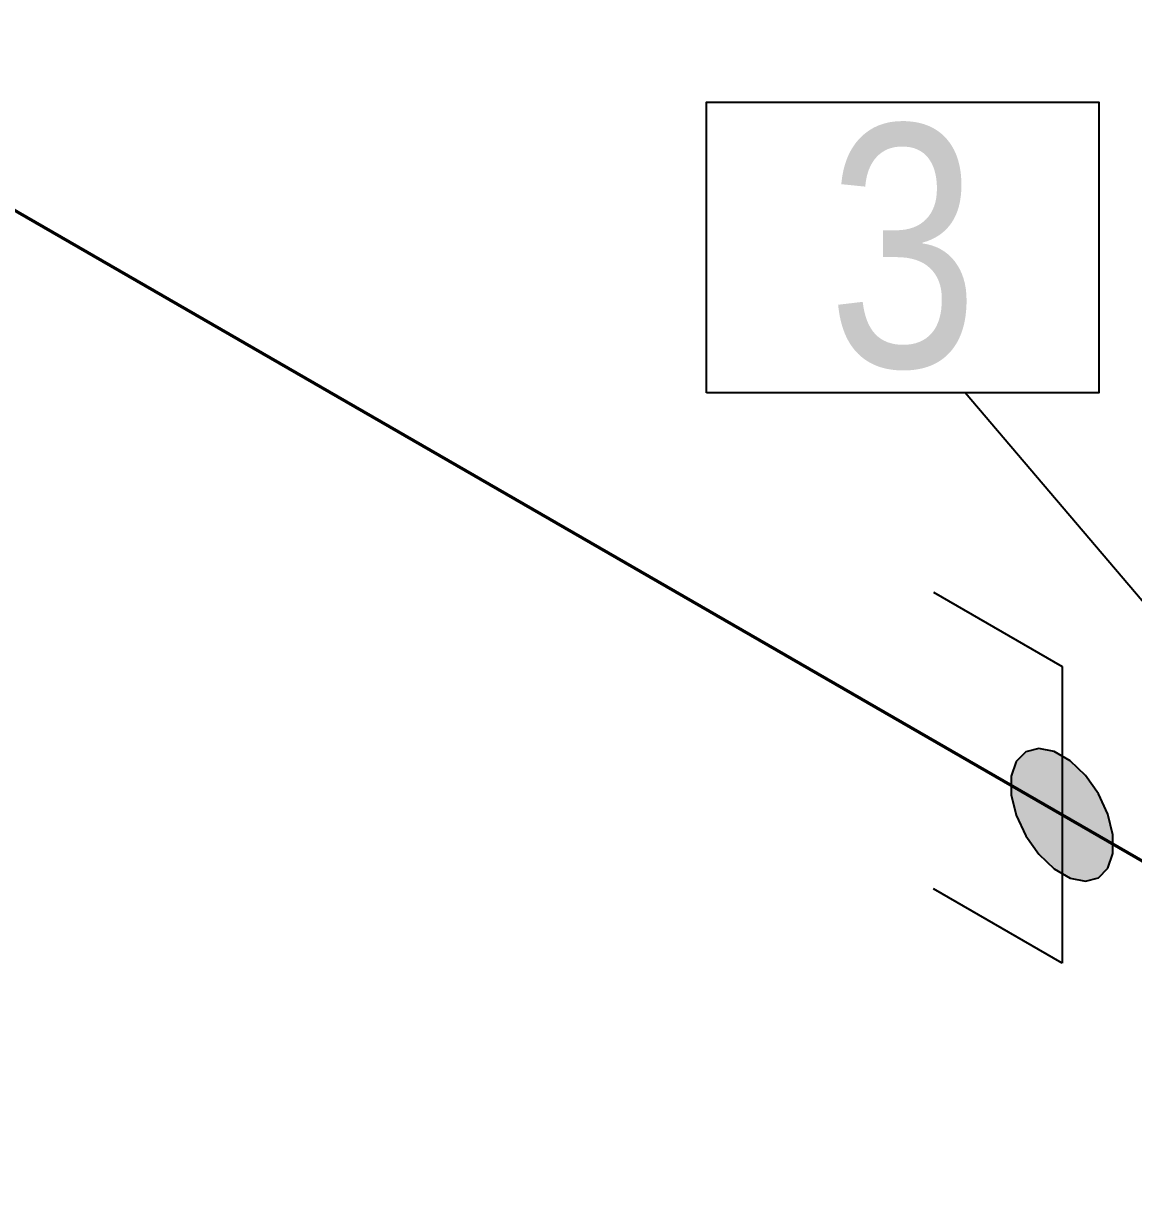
# Model space of a CAD drawing. Header units: millimetres. Extents: x 0 to 594, y 0 to 420.
# Drawn here: x 317.96 to 329.41, y 330.73 to 342.81 of the extents above; entities that cross this region are included whole.
import ezdxf
from ezdxf import colors
from ezdxf.entities.mleader import LeaderData, LeaderLine
from ezdxf.enums import TextEntityAlignment as Align
from ezdxf.math import Vec2, Vec3

# ---------------------------------------------------------------- set-up
doc = ezdxf.new("R2010")
doc.units = ezdxf.units.MM
doc.header["$LTSCALE"] = 0.25
for name, color, linetype in [('용접', 1, 'Continuous'), ('주석', 7, 'Continuous'), ('치수', 1, 'Continuous')]:
    doc.layers.add(name, color=color, linetype=linetype)
doc.layers.add('파이프 작은 보어', color=30, linetype='Continuous', lineweight=50)
doc.styles.add('AdskIsoAnnotation', font='arial.ttf', dxfattribs={"width": 0.8, "height": 1})
doc.styles.add('AdskIsoMetric', font='arial.ttf', dxfattribs={"width": 0.8, "height": 2.5})
doc.styles.add('AdskIsoMetric-30', font='arial.ttf', dxfattribs={"width": 0.8, "height": 2.5})
doc.styles.add('AdskIsoMetric30', font='arial.ttf', dxfattribs={"width": 0.8, "oblique": 30, "height": 2.5})
doc.styles.get("Standard").update_dxf_attribs({"font": 'arial.ttf'})
doc.dimstyles.new('AdskIsoMetric', dxfattribs={"dimtxt": 2.5, "dimasz": 2.5, "dimexe": 1, "dimexo": 2, "dimgap": 0.8, "dimtad": 1, "dimdec": 0, "dimrnd": 1, "dimzin": 0, "dimdsep": 46, "dimtxsty": 'AdskIsoMetric', "dimcen": 0, "dimclrt": 7, "dimadec": 0, "dimazin": 0, "dimtfac": 1, "dimtdec": 0, "dimtmove": 1, "dimatfit": 3, "dimfxl": 0, "dimfrac": 2, "dimtolj": 1, "dimtzin": 0, "dimarcsym": 0})

# ---------------------------------------------------------------- blocks, each defined once
blk = doc.blocks.new('*D22')
at = {"layer": 'Defpoints', "color": 0}
for p in [(333.972, 331.585), (328.668, 328.523), (333.972, 316.585)]:
    blk.add_point(p, dxfattribs=at)
at = {"layer": '치수', "color": 0, "lineweight": -2}
for p, q in [((333.972, 329.275), (333.972, 315.43)), ((328.668, 326.214), (328.668, 312.368)), ((336.137, 317.835), (338.302, 319.085)), ((328.668, 313.523), (333.972, 316.585)), ((326.503, 312.273), (324.338, 311.023))]:
    blk.add_line(p, q, dxfattribs=at)
at = {"layer": '치수', "color": 0}
for points in [[(335.928, 318.196), (336.345, 317.474), (333.972, 316.585)], [(326.295, 312.634), (326.712, 311.912), (328.668, 313.523)]]:
    blk.add_solid(points, dxfattribs=at)
at = {"layer": '치수', "color": 7, "insert": (331.105, 317.585), "char_height": 2.5, "attachment_point": 5, "rotation": 30, "style": 'AdskIsoMetric30'}
blk.add_mtext('\\A1;19', dxfattribs=at)
blk = doc.blocks.new('*D24')
at = {"layer": 'Defpoints', "color": 0}
for p in [(250.114, 380), (333.972, 346.585), (333.972, 331.585)]:
    blk.add_point(p, dxfattribs=at)
at = {"layer": '치수', "color": 0, "lineweight": -2}
for p, q in [((250.114, 382.31), (250.114, 396.155)), ((252.279, 393.75), (331.806, 347.835)), ((333.972, 333.894), (333.972, 347.74))]:
    blk.add_line(p, q, dxfattribs=at)
at = {"layer": '치수', "color": 0}
for points in [[(252.487, 394.111), (252.07, 393.389), (250.114, 395)], [(332.015, 348.196), (331.598, 347.474), (333.972, 346.585)]]:
    blk.add_solid(points, dxfattribs=at)
at = {"layer": '치수', "color": 7, "insert": (292.043, 373.409), "char_height": 2.5, "attachment_point": 5, "rotation": 330, "style": 'AdskIsoMetric-30'}
blk.add_mtext('\\A1;2134', dxfattribs=at)
blk = doc.blocks.new('티-1-Iso2DSkew90')
at = {"color": 0, "linetype": 'ByBlock', "lineweight": -2, "extrusion": (0, 0.816497, 0.57735)}
for p, q in [((0, 0), (-5.303, 3.062)), ((0, 0), (5.303, 3.062)), ((-5.303, -3.062), (0, 0))]:
    blk.add_line(p, q, dxfattribs=at)
blk = doc.blocks.new('SocketWeld-2-IsoRight')
blk.add_hatch(color=256).paths.add_polyline_path([(0.00553, -0.04352), (0.00575, -0.04356), (0.00596, -0.0436), (0.00617, -0.04365), (0.00639, -0.04369), (0.0066, -0.04373), (0.00682, -0.04378), (0.00703, -0.04382), (0.00725, -0.04386), (0.00746, -0.04391), (0.00768, -0.04395), (0.00789, -0.04399), (0.00811, -0.04404), (0.00832, -0.04408), (0.00854, -0.04412), (0.00875, -0.04417), (0.00897, -0.04421), (0.00918, -0.04425), (0.0094, -0.0443), (0.00961, -0.04434), (0.00982, -0.04438), (0.01004, -0.04443), (0.01025, -0.04447), (0.01047, -0.04451), (0.01068, -0.04456), (0.0109, -0.0446), (0.01111, -0.04464), (0.01133, -0.04469), (0.01154, -0.04473), (0.01176, -0.04477), (0.01197, -0.04482), (0.01219, -0.04486), (0.0124, -0.0449), (0.01262, -0.04495), (0.01283, -0.04499), (0.01305, -0.04503), (0.01326, -0.04508), (0.01347, -0.04512), (0.01369, -0.04516), (0.0139, -0.04521), (0.01412, -0.04525), (0.01433, -0.04529), (0.01455, -0.04534), (0.01476, -0.04538), (0.01498, -0.04543), (0.01519, -0.04547), (0.01541, -0.04551), (0.01562, -0.04556), (0.01584, -0.0456), (0.01605, -0.04564), (0.01605, -0.04564), (0.01623, -0.04559), (0.01642, -0.04555), (0.0166, -0.0455), (0.01678, -0.04545), (0.01696, -0.0454), (0.01715, -0.04536), (0.01733, -0.04531), (0.01751, -0.04526), (0.01769, -0.04521), (0.01788, -0.04516), (0.01806, -0.04512), (0.01824, -0.04507), (0.01843, -0.04502), (0.01861, -0.04497), (0.01879, -0.04493), (0.01897, -0.04488), (0.01916, -0.04483), (0.01934, -0.04478), (0.01952, -0.04473), (0.0197, -0.04469), (0.01989, -0.04464), (0.02007, -0.04459), (0.02025, -0.04454), (0.02043, -0.0445), (0.02062, -0.04445), (0.0208, -0.0444), (0.02098, -0.04435), (0.02116, -0.0443), (0.02135, -0.04426), (0.02153, -0.04421), (0.02171, -0.04416), (0.0219, -0.04411), (0.02208, -0.04407), (0.02226, -0.04402), (0.02244, -0.04397), (0.02263, -0.04392), (0.02281, -0.04387), (0.02299, -0.04383), (0.02317, -0.04378), (0.02336, -0.04373), (0.02354, -0.04368), (0.02372, -0.04364), (0.0239, -0.04359), (0.02409, -0.04354), (0.02427, -0.04349), (0.02445, -0.04344), (0.02463, -0.0434), (0.02482, -0.04335), (0.025, -0.0433), (0.025, -0.0433), (0.02513, -0.04317), (0.02527, -0.04303), (0.0254, -0.0429), (0.02553, -0.04276), (0.02566, -0.04263), (0.0258, -0.0425), (0.02593, -0.04236), (0.02606, -0.04223), (0.02619, -0.04209), (0.02633, -0.04196), (0.02646, -0.04182), (0.02659, -0.04169), (0.02672, -0.04156), (0.02686, -0.04142), (0.02699, -0.04129), (0.02712, -0.04115), (0.02726, -0.04102), (0.02739, -0.04088), (0.02752, -0.04075), (0.02765, -0.04062), (0.02779, -0.04048), (0.02792, -0.04035), (0.02805, -0.04021), (0.02818, -0.04008), (0.02832, -0.03994), (0.02845, -0.03981), (0.02858, -0.03968), (0.02872, -0.03954), (0.02885, -0.03941), (0.02898, -0.03927), (0.02911, -0.03914), (0.02925, -0.039), (0.02938, -0.03887), (0.02951, -0.03874), (0.02964, -0.0386), (0.02978, -0.03847), (0.02991, -0.03833), (0.03004, -0.0382), (0.03017, -0.03806), (0.03031, -0.03793), (0.03044, -0.0378), (0.03057, -0.03766), (0.03071, -0.03753), (0.03084, -0.03739), (0.03097, -0.03726), (0.0311, -0.03712), (0.03124, -0.03699), (0.03137, -0.03686), (0.0315, -0.03672), (0.0315, -0.03672), (0.03157, -0.03651), (0.03164, -0.03631), (0.03171, -0.0361), (0.03178, -0.03589), (0.03185, -0.03568), (0.03192, -0.03548), (0.03199, -0.03527), (0.03206, -0.03506), (0.03213, -0.03485), (0.0322, -0.03465), (0.03227, -0.03444), (0.03234, -0.03423), (0.03241, -0.03402), (0.03248, -0.03381), (0.03255, -0.03361), (0.03262, -0.0334), (0.03269, -0.03319), (0.03276, -0.03298), (0.03283, -0.03278), (0.0329, -0.03257), (0.03297, -0.03236), (0.03304, -0.03215), (0.03311, -0.03195), (0.03318, -0.03174), (0.03325, -0.03153), (0.03332, -0.03132), (0.03339, -0.03112), (0.03346, -0.03091), (0.03352, -0.0307), (0.03359, -0.03049), (0.03366, -0.03028), (0.03373, -0.03008), (0.0338, -0.02987), (0.03387, -0.02966), (0.03394, -0.02945), (0.03401, -0.02925), (0.03408, -0.02904), (0.03415, -0.02883), (0.03422, -0.02862), (0.03429, -0.02842), (0.03436, -0.02821), (0.03443, -0.028), (0.0345, -0.02779), (0.03457, -0.02759), (0.03464, -0.02738), (0.03471, -0.02717), (0.03478, -0.02696), (0.03485, -0.02676), (0.03492, -0.02655), (0.03492, -0.02655), (0.03492, -0.02629), (0.03492, -0.02603), (0.03492, -0.02577), (0.03492, -0.0255), (0.03492, -0.02524), (0.03492, -0.02498), (0.03492, -0.02472), (0.03492, -0.02446), (0.03492, -0.0242), (0.03492, -0.02394), (0.03492, -0.02368), (0.03492, -0.02342), (0.03492, -0.02316), (0.03492, -0.0229), (0.03492, -0.02264), (0.03492, -0.02238), (0.03492, -0.02212), (0.03492, -0.02186), (0.03492, -0.02159), (0.03492, -0.02133), (0.03492, -0.02107), (0.03492, -0.02081), (0.03492, -0.02055), (0.03492, -0.02029), (0.03492, -0.02003), (0.03492, -0.01977), (0.03492, -0.01951), (0.03492, -0.01925), (0.03492, -0.01899), (0.03492, -0.01873), (0.03492, -0.01847), (0.03492, -0.01821), (0.03492, -0.01795), (0.03492, -0.01768), (0.03492, -0.01742), (0.03492, -0.01716), (0.03492, -0.0169), (0.03492, -0.01664), (0.03492, -0.01638), (0.03492, -0.01612), (0.03492, -0.01586), (0.03492, -0.0156), (0.03492, -0.01534), (0.03492, -0.01508), (0.03492, -0.01482), (0.03492, -0.01456), (0.03492, -0.0143), (0.03492, -0.01404), (0.03492, -0.01377), (0.03492, -0.01377), (0.03485, -0.01349), (0.03478, -0.0132), (0.03471, -0.01291), (0.03464, -0.01262), (0.03457, -0.01233), (0.0345, -0.01205), (0.03443, -0.01176), (0.03436, -0.01147), (0.03429, -0.01118), (0.03422, -0.01089), (0.03415, -0.0106), (0.03408, -0.01032), (0.03401, -0.01003), (0.03394, -0.00974), (0.03387, -0.00945), (0.0338, -0.00916), (0.03373, -0.00888), (0.03366, -0.00859), (0.03359, -0.0083), (0.03352, -0.00801), (0.03346, -0.00772), (0.03339, -0.00743), (0.03332, -0.00715), (0.03325, -0.00686), (0.03318, -0.00657), (0.03311, -0.00628), (0.03304, -0.00599), (0.03297, -0.00571), (0.0329, -0.00542), (0.03283, -0.00513), (0.03276, -0.00484), (0.03269, -0.00455), (0.03262, -0.00426), (0.03255, -0.00398), (0.03248, -0.00369), (0.03241, -0.0034), (0.03234, -0.00311), (0.03227, -0.00282), (0.0322, -0.00254), (0.03213, -0.00225), (0.03206, -0.00196), (0.03199, -0.00167), (0.03192, -0.00138), (0.03185, -0.00109), (0.03178, -0.00081), (0.03171, -0.00052), (0.03164, -0.00023), (0.03157, 0.00006), (0.0315, 0.00035), (0.0315, 0.00035), (0.03137, 0.00063), (0.03124, 0.00092), (0.0311, 0.00121), (0.03097, 0.0015), (0.03084, 0.00178), (0.03071, 0.00207), (0.03057, 0.00236), (0.03044, 0.00265), (0.03031, 0.00293), (0.03017, 0.00322), (0.03004, 0.00351), (0.02991, 0.0038), (0.02978, 0.00408), (0.02964, 0.00437), (0.02951, 0.00466), (0.02938, 0.00495), (0.02925, 0.00523), (0.02911, 0.00552), (0.02898, 0.00581), (0.02885, 0.0061), (0.02872, 0.00638), (0.02858, 0.00667), (0.02845, 0.00696), (0.02832, 0.00725), (0.02818, 0.00753), (0.02805, 0.00782), (0.02792, 0.00811), (0.02779, 0.0084), (0.02765, 0.00868), (0.02752, 0.00897), (0.02739, 0.00926), (0.02726, 0.00955), (0.02712, 0.00983), (0.02699, 0.01012), (0.02686, 0.01041), (0.02672, 0.0107), (0.02659, 0.01098), (0.02646, 0.01127), (0.02633, 0.01156), (0.02619, 0.01185), (0.02606, 0.01213), (0.02593, 0.01242), (0.0258, 0.01271), (0.02566, 0.013), (0.02553, 0.01328), (0.0254, 0.01357), (0.02527, 0.01386), (0.02513, 0.01415), (0.025, 0.01443), (0.025, 0.01443), (0.02482, 0.01469), (0.02463, 0.01495), (0.02445, 0.01521), (0.02427, 0.01547), (0.02409, 0.01573), (0.0239, 0.01599), (0.02372, 0.01624), (0.02354, 0.0165), (0.02336, 0.01676), (0.02317, 0.01702), (0.02299, 0.01728), (0.02281, 0.01754), (0.02263, 0.0178), (0.02244, 0.01806), (0.02226, 0.01831), (0.02208, 0.01857), (0.0219, 0.01883), (0.02171, 0.01909), (0.02153, 0.01935), (0.02135, 0.01961), (0.02116, 0.01987), (0.02098, 0.02012), (0.0208, 0.02038), (0.02062, 0.02064), (0.02043, 0.0209), (0.02025, 0.02116), (0.02007, 0.02142), (0.01989, 0.02168), (0.0197, 0.02193), (0.01952, 0.02219), (0.01934, 0.02245), (0.01916, 0.02271), (0.01897, 0.02297), (0.01879, 0.02323), (0.01861, 0.02349), (0.01843, 0.02375), (0.01824, 0.024), (0.01806, 0.02426), (0.01788, 0.02452), (0.01769, 0.02478), (0.01751, 0.02504), (0.01733, 0.0253), (0.01715, 0.02556), (0.01696, 0.02581), (0.01678, 0.02607), (0.0166, 0.02633), (0.01642, 0.02659), (0.01623, 0.02685), (0.01605, 0.02711), (0.01605, 0.02711), (0.01584, 0.02731), (0.01562, 0.02752), (0.01541, 0.02772), (0.01519, 0.02793), (0.01498, 0.02813), (0.01476, 0.02834), (0.01455, 0.02854), (0.01433, 0.02874), (0.01412, 0.02895), (0.0139, 0.02915), (0.01369, 0.02936), (0.01347, 0.02956), (0.01326, 0.02977), (0.01305, 0.02997), (0.01283, 0.03018), (0.01262, 0.03038), (0.0124, 0.03058), (0.01219, 0.03079), (0.01197, 0.03099), (0.01176, 0.0312), (0.01154, 0.0314), (0.01133, 0.03161), (0.01111, 0.03181), (0.0109, 0.03202), (0.01068, 0.03222), (0.01047, 0.03243), (0.01025, 0.03263), (0.01004, 0.03283), (0.00982, 0.03304), (0.00961, 0.03324), (0.0094, 0.03345), (0.00918, 0.03365), (0.00897, 0.03386), (0.00875, 0.03406), (0.00854, 0.03427), (0.00832, 0.03447), (0.00811, 0.03467), (0.00789, 0.03488), (0.00768, 0.03508), (0.00746, 0.03529), (0.00725, 0.03549), (0.00703, 0.0357), (0.00682, 0.0359), (0.0066, 0.03611), (0.00639, 0.03631), (0.00617, 0.03652), (0.00596, 0.03672), (0.00575, 0.03692), (0.00553, 0.03713), (0.00553, 0.03713), (0.00531, 0.03726), (0.00508, 0.03739), (0.00485, 0.03752), (0.00463, 0.03765), (0.0044, 0.03778), (0.00418, 0.03791), (0.00395, 0.03804), (0.00372, 0.03817), (0.0035, 0.0383), (0.00327, 0.03843), (0.00305, 0.03856), (0.00282, 0.03869), (0.0026, 0.03882), (0.00237, 0.03895), (0.00214, 0.03908), (0.00192, 0.03921), (0.00169, 0.03934), (0.00147, 0.03948), (0.00124, 0.03961), (0.00102, 0.03974), (0.00079, 0.03987), (0.00056, 0.04), (0.00034, 0.04013), (0.00011, 0.04026), (-0.00011, 0.04039), (-0.00034, 0.04052), (-0.00056, 0.04065), (-0.00079, 0.04078), (-0.00102, 0.04091), (-0.00124, 0.04104), (-0.00147, 0.04117), (-0.00169, 0.0413), (-0.00192, 0.04143), (-0.00214, 0.04156), (-0.00237, 0.04169), (-0.0026, 0.04182), (-0.00282, 0.04195), (-0.00305, 0.04208), (-0.00327, 0.04221), (-0.0035, 0.04234), (-0.00372, 0.04247), (-0.00395, 0.0426), (-0.00418, 0.04273), (-0.0044, 0.04286), (-0.00463, 0.04299), (-0.00485, 0.04312), (-0.00508, 0.04325), (-0.00531, 0.04339), (-0.00553, 0.04352), (-0.00553, 0.04352), (-0.00575, 0.04356), (-0.00596, 0.0436), (-0.00617, 0.04365), (-0.00639, 0.04369), (-0.0066, 0.04373), (-0.00682, 0.04378), (-0.00703, 0.04382), (-0.00725, 0.04386), (-0.00746, 0.04391), (-0.00768, 0.04395), (-0.00789, 0.04399), (-0.00811, 0.04404), (-0.00832, 0.04408), (-0.00854, 0.04412), (-0.00875, 0.04417), (-0.00897, 0.04421), (-0.00918, 0.04425), (-0.0094, 0.0443), (-0.00961, 0.04434), (-0.00982, 0.04438), (-0.01004, 0.04443), (-0.01025, 0.04447), (-0.01047, 0.04451), (-0.01068, 0.04456), (-0.0109, 0.0446), (-0.01111, 0.04464), (-0.01133, 0.04469), (-0.01154, 0.04473), (-0.01176, 0.04477), (-0.01197, 0.04482), (-0.01219, 0.04486), (-0.0124, 0.0449), (-0.01262, 0.04495), (-0.01283, 0.04499), (-0.01305, 0.04503), (-0.01326, 0.04508), (-0.01347, 0.04512), (-0.01369, 0.04516), (-0.0139, 0.04521), (-0.01412, 0.04525), (-0.01433, 0.04529), (-0.01455, 0.04534), (-0.01476, 0.04538), (-0.01498, 0.04543), (-0.01519, 0.04547), (-0.01541, 0.04551), (-0.01562, 0.04556), (-0.01584, 0.0456), (-0.01605, 0.04564), (-0.01605, 0.04564), (-0.01623, 0.04559), (-0.01642, 0.04555), (-0.0166, 0.0455), (-0.01678, 0.04545), (-0.01696, 0.0454), (-0.01715, 0.04536), (-0.01733, 0.04531), (-0.01751, 0.04526), (-0.01769, 0.04521), (-0.01788, 0.04516), (-0.01806, 0.04512), (-0.01824, 0.04507), (-0.01843, 0.04502), (-0.01861, 0.04497), (-0.01879, 0.04493), (-0.01897, 0.04488), (-0.01916, 0.04483), (-0.01934, 0.04478), (-0.01952, 0.04473), (-0.0197, 0.04469), (-0.01989, 0.04464), (-0.02007, 0.04459), (-0.02025, 0.04454), (-0.02043, 0.0445), (-0.02062, 0.04445), (-0.0208, 0.0444), (-0.02098, 0.04435), (-0.02116, 0.0443), (-0.02135, 0.04426), (-0.02153, 0.04421), (-0.02171, 0.04416), (-0.0219, 0.04411), (-0.02208, 0.04407), (-0.02226, 0.04402), (-0.02244, 0.04397), (-0.02263, 0.04392), (-0.02281, 0.04387), (-0.02299, 0.04383), (-0.02317, 0.04378), (-0.02336, 0.04373), (-0.02354, 0.04368), (-0.02372, 0.04364), (-0.0239, 0.04359), (-0.02409, 0.04354), (-0.02427, 0.04349), (-0.02445, 0.04344), (-0.02463, 0.0434), (-0.02482, 0.04335), (-0.025, 0.0433), (-0.025, 0.0433), (-0.02513, 0.04317), (-0.02527, 0.04303), (-0.0254, 0.0429), (-0.02553, 0.04276), (-0.02566, 0.04263), (-0.0258, 0.0425), (-0.02593, 0.04236), (-0.02606, 0.04223), (-0.02619, 0.04209), (-0.02633, 0.04196), (-0.02646, 0.04182), (-0.02659, 0.04169), (-0.02672, 0.04156), (-0.02686, 0.04142), (-0.02699, 0.04129), (-0.02712, 0.04115), (-0.02726, 0.04102), (-0.02739, 0.04088), (-0.02752, 0.04075), (-0.02765, 0.04062), (-0.02779, 0.04048), (-0.02792, 0.04035), (-0.02805, 0.04021), (-0.02818, 0.04008), (-0.02832, 0.03994), (-0.02845, 0.03981), (-0.02858, 0.03968), (-0.02872, 0.03954), (-0.02885, 0.03941), (-0.02898, 0.03927), (-0.02911, 0.03914), (-0.02925, 0.039), (-0.02938, 0.03887), (-0.02951, 0.03874), (-0.02964, 0.0386), (-0.02978, 0.03847), (-0.02991, 0.03833), (-0.03004, 0.0382), (-0.03017, 0.03806), (-0.03031, 0.03793), (-0.03044, 0.0378), (-0.03057, 0.03766), (-0.03071, 0.03753), (-0.03084, 0.03739), (-0.03097, 0.03726), (-0.0311, 0.03712), (-0.03124, 0.03699), (-0.03137, 0.03686), (-0.0315, 0.03672), (-0.0315, 0.03672), (-0.03157, 0.03651), (-0.03164, 0.03631), (-0.03171, 0.0361), (-0.03178, 0.03589), (-0.03185, 0.03568), (-0.03192, 0.03548), (-0.03199, 0.03527), (-0.03206, 0.03506), (-0.03213, 0.03485), (-0.0322, 0.03465), (-0.03227, 0.03444), (-0.03234, 0.03423), (-0.03241, 0.03402), (-0.03248, 0.03381), (-0.03255, 0.03361), (-0.03262, 0.0334), (-0.03269, 0.03319), (-0.03276, 0.03298), (-0.03283, 0.03278), (-0.0329, 0.03257), (-0.03297, 0.03236), (-0.03304, 0.03215), (-0.03311, 0.03195), (-0.03318, 0.03174), (-0.03325, 0.03153), (-0.03332, 0.03132), (-0.03339, 0.03112), (-0.03346, 0.03091), (-0.03352, 0.0307), (-0.03359, 0.03049), (-0.03366, 0.03028), (-0.03373, 0.03008), (-0.0338, 0.02987), (-0.03387, 0.02966), (-0.03394, 0.02945), (-0.03401, 0.02925), (-0.03408, 0.02904), (-0.03415, 0.02883), (-0.03422, 0.02862), (-0.03429, 0.02842), (-0.03436, 0.02821), (-0.03443, 0.028), (-0.0345, 0.02779), (-0.03457, 0.02759), (-0.03464, 0.02738), (-0.03471, 0.02717), (-0.03478, 0.02696), (-0.03485, 0.02676), (-0.03492, 0.02655), (-0.03492, 0.02655), (-0.03492, 0.02629), (-0.03492, 0.02603), (-0.03492, 0.02577), (-0.03492, 0.0255), (-0.03492, 0.02524), (-0.03492, 0.02498), (-0.03492, 0.02472), (-0.03492, 0.02446), (-0.03492, 0.0242), (-0.03492, 0.02394), (-0.03492, 0.02368), (-0.03492, 0.02342), (-0.03492, 0.02316), (-0.03492, 0.0229), (-0.03492, 0.02264), (-0.03492, 0.02238), (-0.03492, 0.02212), (-0.03492, 0.02186), (-0.03492, 0.02159), (-0.03492, 0.02133), (-0.03492, 0.02107), (-0.03492, 0.02081), (-0.03492, 0.02055), (-0.03492, 0.02029), (-0.03492, 0.02003), (-0.03492, 0.01977), (-0.03492, 0.01951), (-0.03492, 0.01925), (-0.03492, 0.01899), (-0.03492, 0.01873), (-0.03492, 0.01847), (-0.03492, 0.01821), (-0.03492, 0.01795), (-0.03492, 0.01768), (-0.03492, 0.01742), (-0.03492, 0.01716), (-0.03492, 0.0169), (-0.03492, 0.01664), (-0.03492, 0.01638), (-0.03492, 0.01612), (-0.03492, 0.01586), (-0.03492, 0.0156), (-0.03492, 0.01534), (-0.03492, 0.01508), (-0.03492, 0.01482), (-0.03492, 0.01456), (-0.03492, 0.0143), (-0.03492, 0.01404), (-0.03492, 0.01377), (-0.03492, 0.01377), (-0.03485, 0.01349), (-0.03478, 0.0132), (-0.03471, 0.01291), (-0.03464, 0.01262), (-0.03457, 0.01233), (-0.0345, 0.01205), (-0.03443, 0.01176), (-0.03436, 0.01147), (-0.03429, 0.01118), (-0.03422, 0.01089), (-0.03415, 0.0106), (-0.03408, 0.01032), (-0.03401, 0.01003), (-0.03394, 0.00974), (-0.03387, 0.00945), (-0.0338, 0.00916), (-0.03373, 0.00888), (-0.03366, 0.00859), (-0.03359, 0.0083), (-0.03352, 0.00801), (-0.03346, 0.00772), (-0.03339, 0.00743), (-0.03332, 0.00715), (-0.03325, 0.00686), (-0.03318, 0.00657), (-0.03311, 0.00628), (-0.03304, 0.00599), (-0.03297, 0.00571), (-0.0329, 0.00542), (-0.03283, 0.00513), (-0.03276, 0.00484), (-0.03269, 0.00455), (-0.03262, 0.00426), (-0.03255, 0.00398), (-0.03248, 0.00369), (-0.03241, 0.0034), (-0.03234, 0.00311), (-0.03227, 0.00282), (-0.0322, 0.00254), (-0.03213, 0.00225), (-0.03206, 0.00196), (-0.03199, 0.00167), (-0.03192, 0.00138), (-0.03185, 0.00109), (-0.03178, 0.00081), (-0.03171, 0.00052), (-0.03164, 0.00023), (-0.03157, -0.00006), (-0.0315, -0.00035), (-0.0315, -0.00035), (-0.03137, -0.00063), (-0.03124, -0.00092), (-0.0311, -0.00121), (-0.03097, -0.0015), (-0.03084, -0.00178), (-0.03071, -0.00207), (-0.03057, -0.00236), (-0.03044, -0.00265), (-0.03031, -0.00293), (-0.03017, -0.00322), (-0.03004, -0.00351), (-0.02991, -0.0038), (-0.02978, -0.00408), (-0.02964, -0.00437), (-0.02951, -0.00466), (-0.02938, -0.00495), (-0.02925, -0.00523), (-0.02911, -0.00552), (-0.02898, -0.00581), (-0.02885, -0.0061), (-0.02872, -0.00638), (-0.02858, -0.00667), (-0.02845, -0.00696), (-0.02832, -0.00725), (-0.02818, -0.00753), (-0.02805, -0.00782), (-0.02792, -0.00811), (-0.02779, -0.0084), (-0.02765, -0.00868), (-0.02752, -0.00897), (-0.02739, -0.00926), (-0.02726, -0.00955), (-0.02712, -0.00983), (-0.02699, -0.01012), (-0.02686, -0.01041), (-0.02672, -0.0107), (-0.02659, -0.01098), (-0.02646, -0.01127), (-0.02633, -0.01156), (-0.02619, -0.01185), (-0.02606, -0.01213), (-0.02593, -0.01242), (-0.0258, -0.01271), (-0.02566, -0.013), (-0.02553, -0.01328), (-0.0254, -0.01357), (-0.02527, -0.01386), (-0.02513, -0.01415), (-0.025, -0.01443), (-0.025, -0.01443), (-0.02482, -0.01469), (-0.02463, -0.01495), (-0.02445, -0.01521), (-0.02427, -0.01547), (-0.02409, -0.01573), (-0.0239, -0.01599), (-0.02372, -0.01624), (-0.02354, -0.0165), (-0.02336, -0.01676), (-0.02317, -0.01702), (-0.02299, -0.01728), (-0.02281, -0.01754), (-0.02263, -0.0178), (-0.02244, -0.01806), (-0.02226, -0.01831), (-0.02208, -0.01857), (-0.0219, -0.01883), (-0.02171, -0.01909), (-0.02153, -0.01935), (-0.02135, -0.01961), (-0.02116, -0.01987), (-0.02098, -0.02012), (-0.0208, -0.02038), (-0.02062, -0.02064), (-0.02043, -0.0209), (-0.02025, -0.02116), (-0.02007, -0.02142), (-0.01989, -0.02168), (-0.0197, -0.02193), (-0.01952, -0.02219), (-0.01934, -0.02245), (-0.01916, -0.02271), (-0.01897, -0.02297), (-0.01879, -0.02323), (-0.01861, -0.02349), (-0.01843, -0.02375), (-0.01824, -0.024), (-0.01806, -0.02426), (-0.01788, -0.02452), (-0.01769, -0.02478), (-0.01751, -0.02504), (-0.01733, -0.0253), (-0.01715, -0.02556), (-0.01696, -0.02581), (-0.01678, -0.02607), (-0.0166, -0.02633), (-0.01642, -0.02659), (-0.01623, -0.02685), (-0.01605, -0.02711), (-0.01605, -0.02711), (-0.01584, -0.02731), (-0.01562, -0.02752), (-0.01541, -0.02772), (-0.01519, -0.02793), (-0.01498, -0.02813), (-0.01476, -0.02834), (-0.01455, -0.02854), (-0.01433, -0.02874), (-0.01412, -0.02895), (-0.0139, -0.02915), (-0.01369, -0.02936), (-0.01347, -0.02956), (-0.01326, -0.02977), (-0.01305, -0.02997), (-0.01283, -0.03018), (-0.01262, -0.03038), (-0.0124, -0.03058), (-0.01219, -0.03079), (-0.01197, -0.03099), (-0.01176, -0.0312), (-0.01154, -0.0314), (-0.01133, -0.03161), (-0.01111, -0.03181), (-0.0109, -0.03202), (-0.01068, -0.03222), (-0.01047, -0.03243), (-0.01025, -0.03263), (-0.01004, -0.03283), (-0.00982, -0.03304), (-0.00961, -0.03324), (-0.0094, -0.03345), (-0.00918, -0.03365), (-0.00897, -0.03386), (-0.00875, -0.03406), (-0.00854, -0.03427), (-0.00832, -0.03447), (-0.00811, -0.03467), (-0.00789, -0.03488), (-0.00768, -0.03508), (-0.00746, -0.03529), (-0.00725, -0.03549), (-0.00703, -0.0357), (-0.00682, -0.0359), (-0.0066, -0.03611), (-0.00639, -0.03631), (-0.00617, -0.03652), (-0.00596, -0.03672), (-0.00575, -0.03692), (-0.00553, -0.03713), (-0.00553, -0.03713), (-0.00531, -0.03726), (-0.00508, -0.03739), (-0.00485, -0.03752), (-0.00463, -0.03765), (-0.0044, -0.03778), (-0.00418, -0.03791), (-0.00395, -0.03804), (-0.00372, -0.03817), (-0.0035, -0.0383), (-0.00327, -0.03843), (-0.00305, -0.03856), (-0.00282, -0.03869), (-0.0026, -0.03882), (-0.00237, -0.03895), (-0.00214, -0.03908), (-0.00192, -0.03921), (-0.00169, -0.03934), (-0.00147, -0.03948), (-0.00124, -0.03961), (-0.00102, -0.03974), (-0.00079, -0.03987), (-0.00056, -0.04), (-0.00034, -0.04013), (-0.00011, -0.04026), (0.00011, -0.04039), (0.00034, -0.04052), (0.00056, -0.04065), (0.00079, -0.04078), (0.00102, -0.04091), (0.00124, -0.04104), (0.00147, -0.04117), (0.00169, -0.0413), (0.00192, -0.04143), (0.00214, -0.04156), (0.00237, -0.04169), (0.0026, -0.04182), (0.00282, -0.04195), (0.00305, -0.04208), (0.00327, -0.04221), (0.0035, -0.04234), (0.00372, -0.04247), (0.00395, -0.0426), (0.00418, -0.04273), (0.0044, -0.04286), (0.00463, -0.04299), (0.00485, -0.04312), (0.00508, -0.04325), (0.00531, -0.04339)], flags=0)
at = {"color": 0, "linetype": 'ByBlock', "lineweight": -2, "extrusion": (-0.707107, -0.408248, 0.57735)}
for p, q in [((-0.08839, 0.15309), (0, 0.10206)), ((0, 0.10206), (0, -0.10206)), ((-0.025, 0.0433), (-0.0315, 0.03672)), ((-0.01605, 0.04564), (-0.025, 0.0433)), ((-0.00553, 0.04352), (-0.01605, 0.04564)), ((0.00553, 0.03713), (-0.00553, 0.04352)), ((-0.0315, 0.03672), (-0.03492, 0.02655)), ((0.01605, 0.02711), (0.00553, 0.03713)), ((-0.03492, 0.02655), (-0.03492, 0.01377)), ((0.025, 0.01443), (0.01605, 0.02711)), ((-0.03492, 0.01377), (-0.0315, -0.00035)), ((0.0315, 0.00035), (0.025, 0.01443)), ((0.03492, -0.01377), (0.0315, 0.00035)), ((-0.0315, -0.00035), (-0.025, -0.01443)), ((-0.025, -0.01443), (-0.01605, -0.02711)), ((0.03492, -0.02655), (0.03492, -0.01377)), ((-0.01605, -0.02711), (-0.00553, -0.03713)), ((0.0315, -0.03672), (0.03492, -0.02655)), ((-0.00553, -0.03713), (0.00553, -0.04352)), ((0.025, -0.0433), (0.0315, -0.03672)), ((0.00553, -0.04352), (0.01605, -0.04564)), ((0.01605, -0.04564), (0.025, -0.0433)), ((0, -0.10206), (-0.08839, -0.05103))]:
    blk.add_line(p, q, dxfattribs=at)
blk = doc.blocks.new('AnnoRect')
at = {"color": 0, "linetype": 'ByBlock', "lineweight": -2}
blk.add_wipeout([(-0.8095, -0.6), (-0.8095, 0.6), (0.8095, 0.6), (0.8095, -0.6)], dxfattribs=at)
blk.add_lwpolyline([(-0.8095, -0.6), (-0.8095, 0.6), (0.8095, 0.6), (0.8095, -0.6)], close=True, dxfattribs=at)
at = {"color": 0, "linetype": 'ByBlock', "lineweight": -2, "style": 'AdskIsoAnnotation', "width": 0.8}
blk.add_attdef('XX', text='', height=1, dxfattribs=at).set_placement((0, 0), align=Align.MIDDLE_CENTER)

msp = doc.modelspace()

# ---------------------------------------------------------------- linework, layer by layer
at = {"layer": '파이프 작은 보어'}
msp.add_lwpolyline([(255.417, 376.938), (328.668, 334.647)], dxfattribs=at)

# ---------------------------------------------------------------- block references
at = {"layer": '용접', "xscale": 15, "yscale": 15, "zscale": 15, "rotation": 359.9999999999262}
msp.add_blockref('SocketWeld-2-IsoRight', (328.668, 334.647), dxfattribs=at)
at = {"layer": '파이프 작은 보어'}
msp.add_blockref('티-1-Iso2DSkew90', (333.972, 331.585), dxfattribs=at)

# ---------------------------------------------------------------- dimensions: what is measured, and where the dimension line sits
at = {"layer": '치수'}
for base, p1, angle, text, override, picture, middle in [((333.972, 346.585), (250.114, 380), 330, '2134', {"dimtad": 0, "dimlfac": 22.03625, "dimtxsty": 'AdskIsoMetric-30', "dimse1": 0, "dimse2": 0, "dimsd1": 0, "dimsd2": 0, "dimtmove": 1}, '*D24', (292.043, 373.409)), ((333.972, 316.585), (328.668, 328.523), 30, '19', {"dimtad": 0, "dimlfac": 3.110852, "dimtxsty": 'AdskIsoMetric30'}, '*D22', (331.105, 317.585))]:
    dim = msp.add_linear_dim(base=base, p1=p1, p2=(333.972, 331.585), angle=angle, text=text, dimstyle='AdskIsoMetric', override=override, dxfattribs=at)
    dim.commit()
    dim.dimension.update_dxf_attribs({"geometry": picture, "text_midpoint": middle, "dimtype": 160})

# ---------------------------------------------------------------- leaders
at = {"layer": '주석'}
ml = msp.add_multileader_mtext('Standard', dxfattribs=at)
ml.set_content('')
ml.set_leader_properties()
ml.build(insert=Vec2(0, 0))
ml.multileader.update_dxf_attribs({"dogleg_length": 0, "arrow_head_size": 2.5})
ctx = ml.context
ctx.base_point, ctx.arrow_head_size = Vec3(327.667, 339), 2.5
notes = []
notes.append((ctx, [(0, (1, 1, 0), (327.667, 339), (-1, 0), 0, [(0, [(333.972, 331.585)], 0, [])])]))
ctx.mtext, ml.multileader.dxf.content_type = None, 0
for ctx, leaders in notes:
    for number, flags, end, landing, length, lines in leaders:
        leader = LeaderData()
        leader.index, (leader.has_last_leader_line, leader.has_dogleg_vector, leader.attachment_direction) = number, flags
        leader.last_leader_point, leader.dogleg_vector, leader.dogleg_length = Vec3(end), Vec3(landing), length
        for number, points, colour, breaks in lines:
            line = LeaderLine()
            line.index, line.vertices, line.color, line.breaks = number, Vec3.list(points), colors.encode_raw_color(colour), breaks
            leader.lines.append(line)
        ctx.leaders.append(leader)

# ---------------------------------------------------------------- next in the draw order: block references
ref = msp.add_blockref('AnnoRect', (327.024, 340.5), dxfattribs=dict(at, xscale=2.5, yscale=2.5, zscale=2.5))
ref.add_attrib('XX_001', '3', (326.252, 339.267), dxfattribs={"layer": '0', "color": 0, "linetype": 'ByBlock', "lineweight": -2, "height": 2.5, "style": 'AdskIsoAnnotation', "width": 0.8})

doc.saveas('drawing.dxf')
